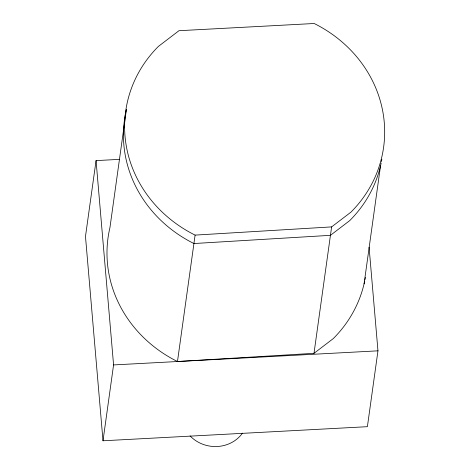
<?xml version="1.0" encoding="UTF-8"?>
<svg xmlns="http://www.w3.org/2000/svg" width="470" height="470" viewBox="0 0 470 470"><rect width="100%" height="100%" fill="white"/><g stroke="black" fill="none" stroke-linecap="round" stroke-linejoin="round"><path stroke-width="0.7" d="M119.498 159.359L96.056 160.611L85.481 236.463L103.001 440.784L367.393 426.684L377.968 350.832L369.085 247.214M103.001 440.784L113.576 364.931L96.056 160.611M364.708 281.013A130.214 120.203 7.9 0 1 333.259 338.612L313.995 353.317L177.472 361.524L195.097 235.106A130.214 120.203 7.9 0 1 158.396 46.413L178.964 30.709L314.183 23.5A130.214 120.203 7.9 0 1 350.884 212.193L331.62 226.898L195.097 235.106M313.995 353.317L331.62 226.898M364.08 283.845L380.53 165.857M113.576 364.931L377.968 350.832M365.396 277.423A130.214 120.203 7.9 0 1 364.996 279.579M177.472 361.524A130.214 120.203 7.9 0 1 109.945 227.597L126.395 109.61A130.214 120.203 7.9 0 0 193.922 243.536L330.445 235.329L349.709 220.624A130.214 120.203 7.9 0 0 381.158 163.02M381.846 159.436A130.214 120.203 7.9 0 1 381.446 161.592M242.508 433.111A33.2 30.65 7.9 0 1 190.068 435.907"/></g></svg>
